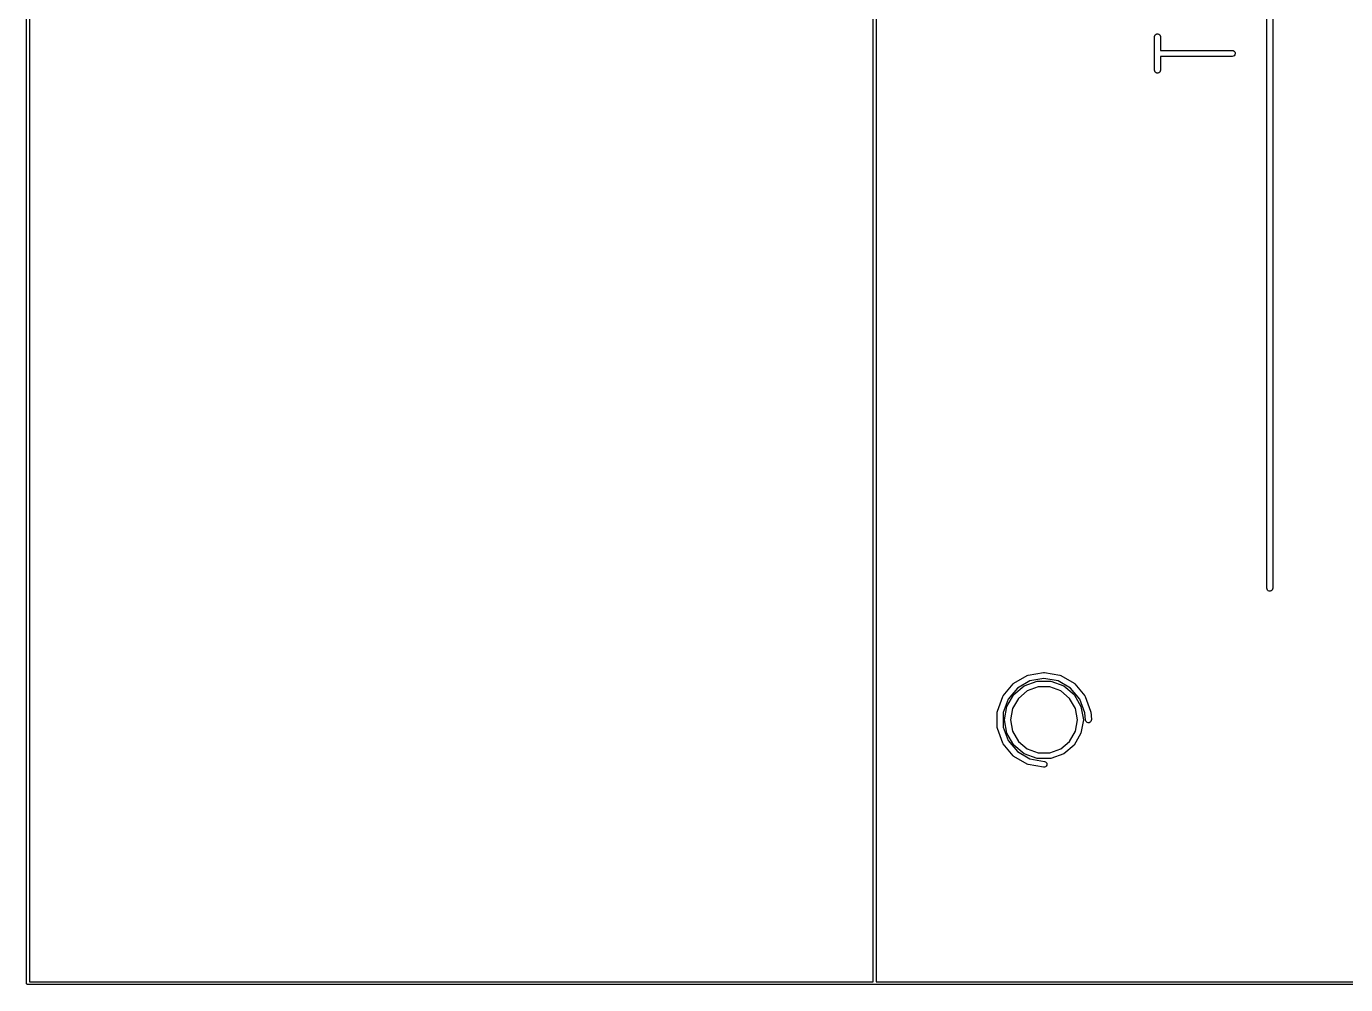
# Model space of a CAD drawing. Extents: x 10 to 493, y -203 to -71.
# Drawn here: x 10.11 to 54.63, y -203.25 to -170.9 of the extents above; entities that cross this region are included whole.
import ezdxf

# ---------------------------------------------------------------- set-up
doc = ezdxf.new("R2010")
doc.units = 0
doc.header["$MEASUREMENT"] = 0
doc.layers.add('BLACK', color=7, linetype='CONTINUOUS')

msp = doc.modelspace()

# ---------------------------------------------------------------- linework, layer by layer
at = {"layer": 'Black'}
for p, q in [((10.11, -203.2), (10.11, -71.12)), ((10.21, -71.17), (10.21, -203.15)), ((38.685, -203.15), (38.685, -71.17)), ((38.785, -71.17), (38.785, -203.15)), ((51.97, -189.865), (51.97, -149.861)), ((52.17, -149.861), (52.17, -189.865)), ((48.18, -171.242), (48.186, -171.208)), ((48.18, -172.376), (48.18, -171.242)), ((48.186, -171.208), (48.2034, -171.178)), ((48.2034, -171.178), (48.23, -171.155)), ((48.23, -171.155), (48.2626, -171.144)), ((48.2626, -171.144), (48.2974, -171.144)), ((48.2974, -171.144), (48.33, -171.155)), ((48.33, -171.155), (48.3566, -171.178)), ((48.3566, -171.178), (48.374, -171.208)), ((48.374, -171.208), (48.38, -171.242)), ((48.38, -171.242), (48.38, -171.709)), ((48.38, -171.709), (50.8, -171.709)), ((50.8, -171.709), (50.8342, -171.715)), ((50.8342, -171.715), (50.8643, -171.732)), ((50.8643, -171.732), (50.8866, -171.759)), ((50.8866, -171.759), (50.8985, -171.792)), ((50.8985, -171.826), (50.8866, -171.859)), ((50.8985, -171.792), (50.8985, -171.826)), ((50.8, -171.909), (48.38, -171.909)), ((48.38, -171.909), (48.38, -172.376)), ((50.8342, -171.903), (50.8, -171.909)), ((50.8643, -171.886), (50.8342, -171.903)), ((50.8866, -171.859), (50.8643, -171.886)), ((48.186, -172.41), (48.18, -172.376)), ((48.2034, -172.44), (48.186, -172.41)), ((48.23, -172.463), (48.2034, -172.44)), ((48.2626, -172.474), (48.23, -172.463)), ((48.2974, -172.474), (48.2626, -172.474)), ((48.33, -172.463), (48.2974, -172.474)), ((48.3566, -172.44), (48.33, -172.463)), ((48.374, -172.41), (48.3566, -172.44)), ((48.38, -172.376), (48.374, -172.41)), ((51.976, -189.899), (51.97, -189.865)), ((51.9934, -189.929), (51.976, -189.899)), ((52.02, -189.952), (51.9934, -189.929)), ((52.0526, -189.963), (52.02, -189.952)), ((52.0874, -189.963), (52.0526, -189.963)), ((52.12, -189.952), (52.0874, -189.963)), ((52.1466, -189.929), (52.12, -189.952)), ((52.164, -189.899), (52.1466, -189.929)), ((52.17, -189.865), (52.164, -189.899)), ((43.9196, -192.802), (44.4326, -192.712)), ((44.4326, -192.712), (44.4674, -192.712)), ((44.4674, -192.712), (44.9804, -192.802)), ((43.0744, -193.496), (43.4092, -193.097)), ((43.4092, -193.097), (43.41, -193.096)), ((43.41, -193.096), (43.4358, -193.074)), ((43.4319, -193.456), (43.7855, -193.159)), ((43.4358, -193.074), (43.887, -192.814)), ((43.9717, -192.996), (43.5511, -193.239)), ((43.7855, -193.159), (44.2192, -193.001)), ((44.254, -193.198), (43.8855, -193.332)), ((43.887, -192.814), (43.9196, -192.802)), ((43.887, -192.814), (43.887, -192.814)), ((44.45, -192.912), (43.9717, -192.996)), ((44.2192, -193.001), (44.6808, -193.001)), ((44.646, -193.198), (44.254, -193.198)), ((44.9283, -192.996), (44.45, -192.912)), ((45.0145, -193.332), (44.646, -193.198)), ((44.6808, -193.001), (45.1145, -193.159)), ((45.3489, -193.239), (44.9283, -192.996)), ((44.9804, -192.802), (45.013, -192.814)), ((45.013, -192.814), (45.4642, -193.074)), ((45.1145, -193.159), (45.4681, -193.456)), ((45.4642, -193.074), (45.49, -193.096)), ((45.49, -193.096), (45.4908, -193.097)), ((45.4908, -193.097), (45.8256, -193.496)), ((42.8788, -194.015), (43.057, -193.526)), ((43.057, -193.526), (43.0744, -193.496)), ((43.2389, -193.611), (43.0728, -194.067)), ((43.2011, -193.855), (43.4319, -193.456)), ((43.5511, -193.239), (43.2389, -193.611)), ((43.5851, -193.584), (43.3891, -193.924)), ((43.8855, -193.332), (43.5851, -193.584)), ((45.3149, -193.584), (45.0145, -193.332)), ((45.5109, -193.924), (45.3149, -193.584)), ((45.6611, -193.611), (45.3489, -193.239)), ((45.4681, -193.456), (45.6989, -193.855)), ((45.8287, -194.071), (45.6611, -193.611)), ((45.8256, -193.496), (45.843, -193.526)), ((45.843, -193.526), (46.0212, -194.015)), ((42.8728, -194.05), (42.8788, -194.015)), ((42.8728, -194.57), (42.8728, -194.05)), ((43.0728, -194.067), (43.0728, -194.553)), ((43.121, -194.31), (43.2011, -193.855)), ((43.3891, -193.924), (43.321, -194.31)), ((45.579, -194.31), (45.5109, -193.924)), ((45.6989, -193.855), (45.779, -194.31)), ((45.8504, -194.319), (45.8287, -194.071)), ((46.0212, -194.015), (46.0234, -194.028)), ((46.0234, -194.028), (46.0268, -194.041)), ((46.0268, -194.041), (46.0496, -194.301)), ((43.2011, -194.765), (43.121, -194.31)), ((43.321, -194.31), (43.3891, -194.696)), ((45.5109, -194.696), (45.579, -194.31)), ((45.779, -194.31), (45.6989, -194.765)), ((45.8594, -194.352), (45.8504, -194.319)), ((45.8793, -194.381), (45.8594, -194.352)), ((45.9077, -194.401), (45.8793, -194.381)), ((45.9413, -194.41), (45.9077, -194.401)), ((45.9759, -194.407), (45.9413, -194.41)), ((46.0074, -194.392), (45.9759, -194.407)), ((46.0319, -194.367), (46.0074, -194.392)), ((46.0466, -194.336), (46.0319, -194.367)), ((46.0496, -194.301), (46.0466, -194.336)), ((42.8788, -194.605), (42.8728, -194.57)), ((43.057, -195.094), (42.8788, -194.605)), ((43.0728, -194.553), (43.2389, -195.009)), ((43.4319, -195.164), (43.2011, -194.765)), ((43.3891, -194.696), (43.5851, -195.036)), ((45.3149, -195.036), (45.5109, -194.696)), ((45.6989, -194.765), (45.4681, -195.164)), ((43.0744, -195.124), (43.057, -195.094)), ((43.4092, -195.523), (43.0744, -195.124)), ((43.2389, -195.009), (43.5511, -195.381)), ((43.7855, -195.461), (43.4319, -195.164)), ((43.5511, -195.381), (43.9717, -195.624)), ((43.5851, -195.036), (43.8855, -195.288)), ((43.8855, -195.288), (44.254, -195.422)), ((44.254, -195.422), (44.646, -195.422)), ((44.646, -195.422), (45.0145, -195.288)), ((45.0145, -195.288), (45.3149, -195.036)), ((45.4681, -195.164), (45.1145, -195.461)), ((43.4358, -195.546), (43.4092, -195.523)), ((43.887, -195.806), (43.4358, -195.546)), ((44.2192, -195.619), (43.7855, -195.461)), ((43.9196, -195.818), (43.887, -195.806)), ((44.4326, -195.908), (43.9196, -195.818)), ((43.9717, -195.624), (44.4674, -195.712)), ((44.6808, -195.619), (44.2192, -195.619)), ((44.4674, -195.712), (44.5, -195.723)), ((44.5, -195.723), (44.5266, -195.746)), ((44.5266, -195.874), (44.5, -195.897)), ((44.5266, -195.746), (44.544, -195.776)), ((44.544, -195.844), (44.5266, -195.874)), ((44.544, -195.776), (44.55, -195.81)), ((44.55, -195.81), (44.544, -195.844)), ((45.1145, -195.461), (44.6808, -195.619)), ((44.4674, -195.908), (44.4326, -195.908)), ((44.5, -195.897), (44.4674, -195.908)), ((10.1108, -203.204), (10.11, -203.2)), ((10.1108, -203.209), (10.1108, -203.204)), ((10.1123, -203.213), (10.1108, -203.209)), ((10.113, -203.217), (10.1123, -203.213)), ((10.1152, -203.221), (10.113, -203.217)), ((10.1167, -203.225), (10.1152, -203.221)), ((10.1195, -203.228), (10.1167, -203.225)), ((10.1217, -203.232), (10.1195, -203.228)), ((10.125, -203.235), (10.1217, -203.232)), ((10.1279, -203.238), (10.125, -203.235)), ((10.1316, -203.24), (10.1279, -203.238)), ((10.135, -203.243), (10.1316, -203.24)), ((10.1391, -203.245), (10.135, -203.243)), ((10.1429, -203.247), (10.1391, -203.245)), ((10.1472, -203.248), (10.1429, -203.247)), ((10.1513, -203.249), (10.1472, -203.248)), ((10.1557, -203.249), (10.1513, -203.249)), ((10.16, -203.25), (10.1557, -203.249)), ((492.76, -203.25), (10.16, -203.25)), ((10.21, -203.15), (38.685, -203.15)), ((38.785, -203.15), (464.135, -203.15))]:
    msp.add_line(p, q, dxfattribs=at)

doc.saveas('drawing.dxf')
